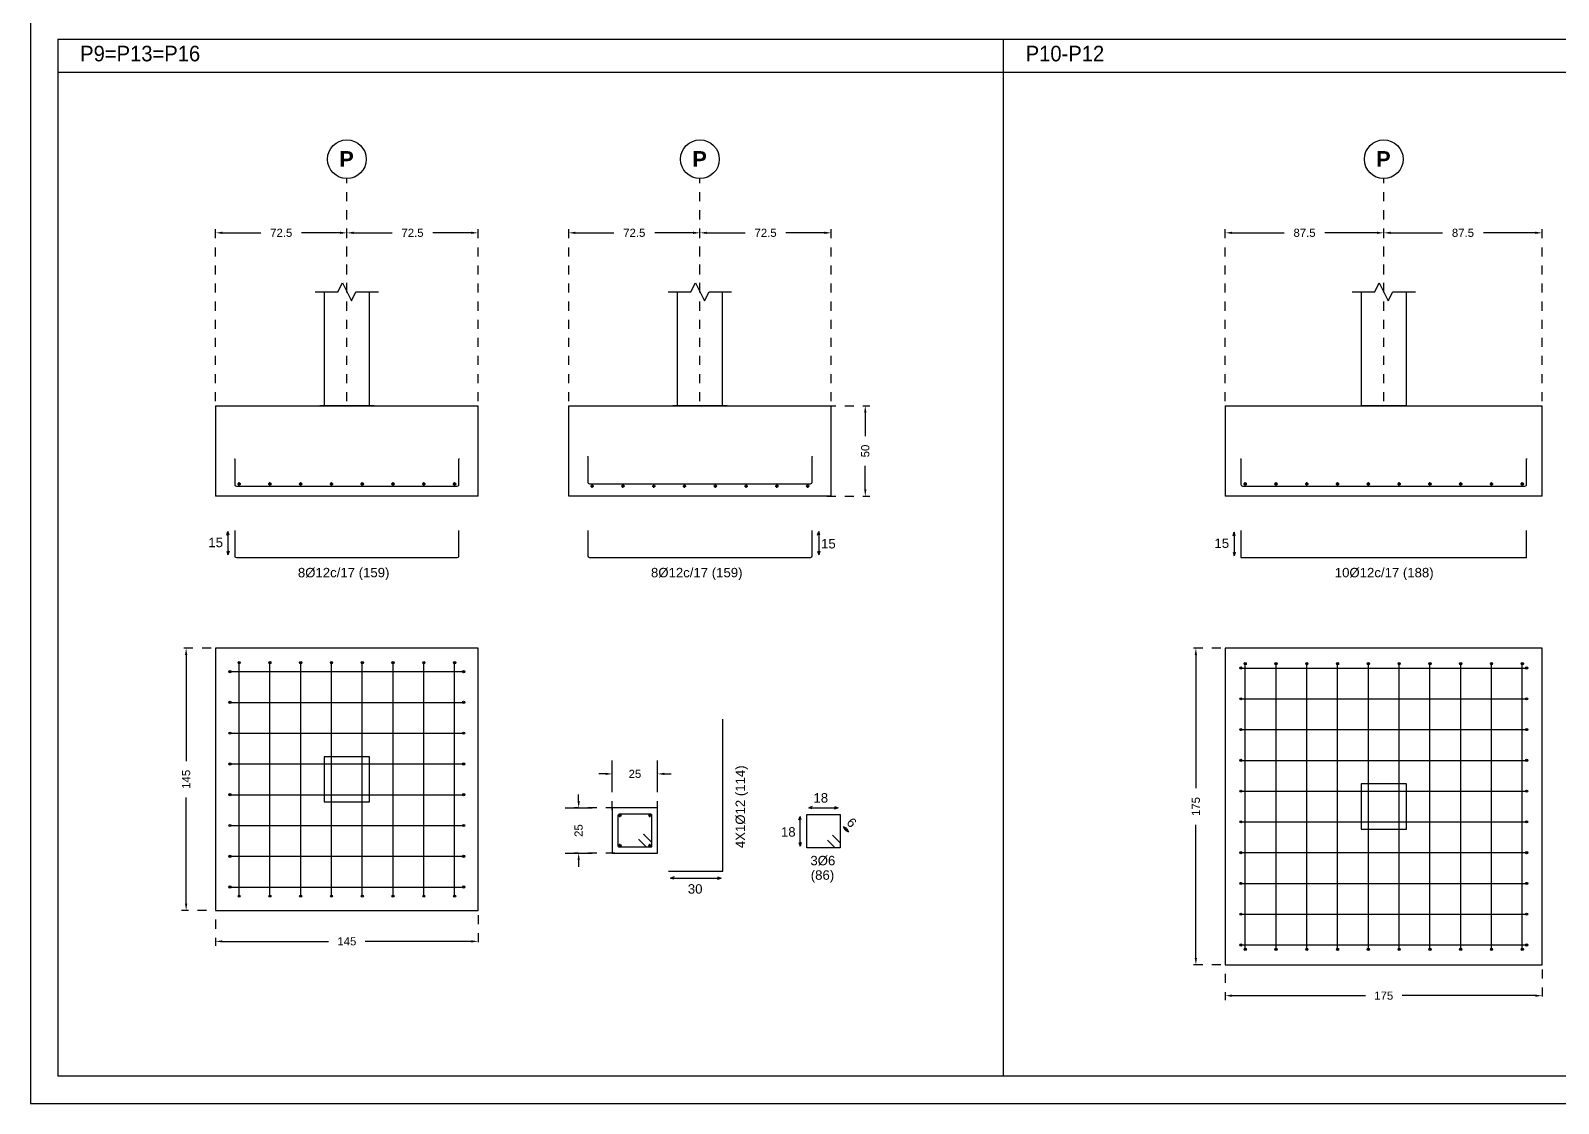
# Model space of a CAD drawing. Extents: x 2455 to 9764, y -806 to 181.
# Drawn here: x 4783.17 to 4800.04, y -409.26 to -397.41 of the extents above; entities that cross this region are included whole.
import ezdxf
from ezdxf.enums import TextEntityAlignment as Align

# ---------------------------------------------------------------- set-up
doc = ezdxf.new("R2010")
doc.units = 0
doc.header["$LTSCALE"] = 0.2
doc.header["$MEASUREMENT"] = 0
doc.linetypes.add('CYPE_PUNTO', pattern=[0.075, 0, -0.075])
doc.linetypes.add('PUNTOS2', pattern=[0.125, 0, -0.125])
for name, color, linetype in [('01_borde', 4, 'CONTINUOUS'), ('01_cajetín', 7, 'CONTINUOUS'), ('01_cotas', 4, 'CONTINUOUS'), ('01_MONO inst', 254, 'CONTINUOUS'), ('CIM_COTAS', 2, 'CONTINUOUS'), ('CIM_DIB_ARMADOS', 4, 'CONTINUOUS'), ('CIM_GEOMETRIA', 2, 'CONTINUOUS'), ('CYPECABECERA', 2, 'CONTINUOUS'), ('WL', 7, 'CONTINUOUS')]:
    doc.layers.add(name, color=color, linetype=linetype)
doc.layers.add('01_cartela', color=6, linetype='CONTINUOUS', plot=False)
doc.styles.add('Estilo1', font='swissel.ttf')
doc.styles.add('NIEVES2', font='sanss___.ttf')
doc.styles.add('NIEVES3', font='swisseb.ttf')
doc.styles.add('ROMANS', font='romans')
doc.dimstyles.new('DECIMAL-50', dxfattribs={"dimtxt": 0.08, "dimasz": 0.15, "dimexe": 0.05, "dimexo": 0.05, "dimgap": 0.09, "dimtad": 0, "dimzin": 0, "dimdsep": 46, "dimtxsty": 'ROMANS', "dimblk": 'DOTSMALL', "dimcen": 0.09, "dimclrt": 7, "dimadec": 0, "dimazin": 0, "dimtfac": 1.38, "dimtix": 1, "dimtofl": 0, "dimtmove": 2, "dimatfit": 3, "dimldrblk": 'OBLIQUE', "dimfxl": 1, "dimtolj": 1, "dimtzin": 0, "dimarcsym": 0})

# ---------------------------------------------------------------- blocks, each defined once
blk = doc.blocks.new('*D128')
at = {"layer": '01_cotas', "color": 0, "linetype": 'PUNTOS2', "lineweight": -2, "transparency": 16777216}
for p, q in [((4786.662, -401.505), (4786.662, -399.595)), ((4788.112, -401.505), (4788.112, -399.595))]:
    blk.add_line(p, q, dxfattribs=at)
at = {"layer": '01_cotas', "color": 0, "lineweight": -2, "transparency": 16777216}
for p, q in [((4786.737, -399.645), (4787.162, -399.645)), ((4788.037, -399.645), (4787.612, -399.645))]:
    blk.add_line(p, q, dxfattribs=at)
at = {"layer": '01_cotas', "color": 0, "transparency": 16777216}
for points in [[(4786.737, -399.632), (4786.737, -399.657), (4786.662, -399.645)], [(4788.037, -399.632), (4788.037, -399.657), (4788.112, -399.645)]]:
    blk.add_solid(points, dxfattribs=at)
at = {"layer": '01_cotas', "color": 5, "transparency": 16777216, "insert": (4787.387, -399.645), "char_height": 0.09, "attachment_point": 5, "style": 'Estilo1'}
blk.add_mtext('\\A1;72.5', dxfattribs=at)
blk = doc.blocks.new('*D129')
at = {"layer": '01_cotas', "color": 0, "linetype": 'PUNTOS2', "lineweight": -2, "transparency": 16777216}
for p, q in [((4785.212, -401.505), (4785.212, -399.595)), ((4786.662, -401.505), (4786.662, -399.595))]:
    blk.add_line(p, q, dxfattribs=at)
at = {"layer": '01_cotas', "color": 0, "lineweight": -2, "transparency": 16777216}
for p, q in [((4785.287, -399.645), (4785.712, -399.645)), ((4786.587, -399.645), (4786.162, -399.645))]:
    blk.add_line(p, q, dxfattribs=at)
at = {"layer": '01_cotas', "color": 0, "transparency": 16777216}
for points in [[(4785.287, -399.632), (4785.287, -399.657), (4785.212, -399.645)], [(4786.587, -399.632), (4786.587, -399.657), (4786.662, -399.645)]]:
    blk.add_solid(points, dxfattribs=at)
at = {"layer": '01_cotas', "color": 5, "transparency": 16777216, "insert": (4785.937, -399.645), "char_height": 0.09, "attachment_point": 5, "style": 'Estilo1'}
blk.add_mtext('\\A1;72.5', dxfattribs=at)
blk = doc.blocks.new('*D130')
at = {"layer": '01_cotas', "color": 0, "linetype": 'PUNTOS2', "lineweight": -2, "transparency": 16777216}
for p, q in [((4790.562, -401.505), (4790.562, -399.595)), ((4792.012, -401.505), (4792.012, -399.595))]:
    blk.add_line(p, q, dxfattribs=at)
at = {"layer": '01_cotas', "color": 0, "lineweight": -2, "transparency": 16777216}
for p, q in [((4790.637, -399.645), (4791.062, -399.645)), ((4791.937, -399.645), (4791.512, -399.645))]:
    blk.add_line(p, q, dxfattribs=at)
at = {"layer": '01_cotas', "color": 0, "transparency": 16777216}
for points in [[(4790.637, -399.632), (4790.637, -399.657), (4790.562, -399.645)], [(4791.937, -399.632), (4791.937, -399.657), (4792.012, -399.645)]]:
    blk.add_solid(points, dxfattribs=at)
at = {"layer": '01_cotas', "color": 5, "transparency": 16777216, "insert": (4791.287, -399.645), "char_height": 0.09, "attachment_point": 5, "style": 'Estilo1'}
blk.add_mtext('\\A1;72.5', dxfattribs=at)
blk = doc.blocks.new('*D131')
at = {"layer": '01_cotas', "color": 0, "linetype": 'PUNTOS2', "lineweight": -2, "transparency": 16777216}
for p, q in [((4789.112, -401.505), (4789.112, -399.595)), ((4790.562, -401.505), (4790.562, -399.595))]:
    blk.add_line(p, q, dxfattribs=at)
at = {"layer": '01_cotas', "color": 0, "lineweight": -2, "transparency": 16777216}
for p, q in [((4789.187, -399.645), (4789.612, -399.645)), ((4790.487, -399.645), (4790.062, -399.645))]:
    blk.add_line(p, q, dxfattribs=at)
at = {"layer": '01_cotas', "color": 0, "transparency": 16777216}
for points in [[(4789.187, -399.632), (4789.187, -399.657), (4789.112, -399.645)], [(4790.487, -399.632), (4790.487, -399.657), (4790.562, -399.645)]]:
    blk.add_solid(points, dxfattribs=at)
at = {"layer": '01_cotas', "color": 5, "transparency": 16777216, "insert": (4789.837, -399.645), "char_height": 0.09, "attachment_point": 5, "style": 'Estilo1'}
blk.add_mtext('\\A1;72.5', dxfattribs=at)
blk = doc.blocks.new('*D132')
at = {"layer": '01_cotas', "color": 0, "linetype": 'PUNTOS2', "lineweight": -2, "transparency": 16777216}
for p, q in [((4791.962, -401.555), (4792.438, -401.555)), ((4791.962, -402.555), (4792.438, -402.555))]:
    blk.add_line(p, q, dxfattribs=at)
at = {"layer": '01_cotas', "color": 0, "lineweight": -2, "transparency": 16777216}
for p, q in [((4792.388, -401.63), (4792.388, -401.89)), ((4792.388, -402.48), (4792.388, -402.219))]:
    blk.add_line(p, q, dxfattribs=at)
at = {"layer": '01_cotas', "color": 0, "transparency": 16777216}
for points in [[(4792.376, -401.63), (4792.401, -401.63), (4792.388, -401.555)], [(4792.376, -402.48), (4792.401, -402.48), (4792.388, -402.555)]]:
    blk.add_solid(points, dxfattribs=at)
at = {"layer": '01_cotas', "color": 5, "transparency": 16777216, "insert": (4792.388, -402.055), "char_height": 0.09, "attachment_point": 5, "rotation": 90, "style": 'Estilo1'}
blk.add_mtext('\\A1;50', dxfattribs=at)
blk = doc.blocks.new('*D133')
at = {"layer": '01_cotas', "color": 0, "linetype": 'PUNTOS2', "lineweight": -2, "transparency": 16777216}
for p, q in [((4785.162, -404.233), (4784.837, -404.233)), ((4785.112, -407.133), (4784.837, -407.133))]:
    blk.add_line(p, q, dxfattribs=at)
at = {"layer": '01_cotas', "color": 0, "lineweight": -2, "transparency": 16777216}
for p, q in [((4784.887, -404.308), (4784.887, -405.481)), ((4784.887, -407.058), (4784.887, -405.884))]:
    blk.add_line(p, q, dxfattribs=at)
at = {"layer": '01_cotas', "color": 0, "transparency": 16777216}
for points in [[(4784.874, -404.308), (4784.899, -404.308), (4784.887, -404.233)], [(4784.874, -407.058), (4784.899, -407.058), (4784.887, -407.133)]]:
    blk.add_solid(points, dxfattribs=at)
at = {"layer": '01_cotas', "color": 5, "transparency": 16777216, "insert": (4784.887, -405.683), "char_height": 0.09, "attachment_point": 5, "rotation": 90, "style": 'Estilo1'}
blk.add_mtext('\\A1;145', dxfattribs=at)
blk = doc.blocks.new('*D134')
at = {"layer": '01_cotas', "color": 0, "linetype": 'PUNTOS2', "lineweight": -2, "transparency": 16777216}
for p, q in [((4788.112, -407.183), (4788.112, -407.523)), ((4785.212, -407.233), (4785.212, -407.523))]:
    blk.add_line(p, q, dxfattribs=at)
at = {"layer": '01_cotas', "color": 0, "lineweight": -2, "transparency": 16777216}
for p, q in [((4785.287, -407.473), (4786.46, -407.473)), ((4788.037, -407.473), (4786.863, -407.473))]:
    blk.add_line(p, q, dxfattribs=at)
at = {"layer": '01_cotas', "color": 0, "transparency": 16777216}
for points in [[(4785.287, -407.461), (4785.287, -407.486), (4785.212, -407.473)], [(4788.037, -407.461), (4788.037, -407.486), (4788.112, -407.473)]]:
    blk.add_solid(points, dxfattribs=at)
at = {"layer": '01_cotas', "color": 5, "transparency": 16777216, "insert": (4786.662, -407.473), "char_height": 0.09, "width": 0.00915, "attachment_point": 5, "style": 'Estilo1'}
blk.add_mtext('\\A1;145', dxfattribs=at)
blk = doc.blocks.new('*D135')
at = {"layer": '01_cotas', "color": 0, "lineweight": -2, "transparency": 16777216}
for p, q in [((4789.519, -405.623), (4789.444, -405.623)), ((4790.169, -405.623), (4790.244, -405.623))]:
    blk.add_line(p, q, dxfattribs=at)
at = {"layer": '01_cotas', "color": 0, "linetype": 'PUNTOS2', "lineweight": -2, "transparency": 16777216}
for p, q in [((4789.594, -406.023), (4789.594, -405.573)), ((4790.094, -406.023), (4790.094, -405.573))]:
    blk.add_line(p, q, dxfattribs=at)
at = {"layer": '01_cotas', "color": 0, "transparency": 16777216}
for points in [[(4789.519, -405.61), (4789.519, -405.635), (4789.594, -405.623)], [(4790.169, -405.61), (4790.169, -405.635), (4790.094, -405.623)]]:
    blk.add_solid(points, dxfattribs=at)
at = {"layer": '01_cotas', "color": 5, "transparency": 16777216, "insert": (4789.844, -405.623), "char_height": 0.09, "attachment_point": 5, "style": 'Estilo1'}
blk.add_mtext('\\A1;25', dxfattribs=at)
blk = doc.blocks.new('*D136')
at = {"layer": '01_cotas', "color": 0, "lineweight": -2, "transparency": 16777216}
for p, q in [((4789.222, -405.924), (4789.222, -405.849)), ((4789.222, -406.574), (4789.222, -406.649))]:
    blk.add_line(p, q, dxfattribs=at)
at = {"layer": '01_cotas', "color": 0, "linetype": 'PUNTOS2', "lineweight": -2, "transparency": 16777216}
for p, q in [((4789.622, -405.999), (4789.172, -405.999)), ((4789.622, -406.499), (4789.172, -406.499))]:
    blk.add_line(p, q, dxfattribs=at)
at = {"layer": '01_cotas', "color": 0, "transparency": 16777216}
for points in [[(4789.21, -405.924), (4789.235, -405.924), (4789.222, -405.999)], [(4789.21, -406.574), (4789.235, -406.574), (4789.222, -406.499)]]:
    blk.add_solid(points, dxfattribs=at)
at = {"layer": '01_cotas', "color": 5, "transparency": 16777216, "insert": (4789.222, -406.249), "char_height": 0.09, "attachment_point": 5, "rotation": 90, "style": 'Estilo1'}
blk.add_mtext('\\A1;25', dxfattribs=at)
blk = doc.blocks.new('*D302')
at = {"layer": '01_cotas', "color": 0, "linetype": 'PUNTOS2', "lineweight": -2, "transparency": 16777216}
for p, q in [((4796.315, -404.233), (4795.99, -404.233)), ((4796.315, -407.733), (4795.99, -407.733))]:
    blk.add_line(p, q, dxfattribs=at)
at = {"layer": '01_cotas', "color": 0, "lineweight": -2, "transparency": 16777216}
for p, q in [((4796.04, -404.308), (4796.04, -405.781)), ((4796.04, -407.658), (4796.04, -406.184))]:
    blk.add_line(p, q, dxfattribs=at)
at = {"layer": '01_cotas', "color": 0, "transparency": 16777216}
for points in [[(4796.027, -404.308), (4796.052, -404.308), (4796.04, -404.233)], [(4796.027, -407.658), (4796.052, -407.658), (4796.04, -407.733)]]:
    blk.add_solid(points, dxfattribs=at)
at = {"layer": '01_cotas', "color": 5, "transparency": 16777216, "insert": (4796.04, -405.983), "char_height": 0.09, "attachment_point": 5, "rotation": 90, "style": 'Estilo1'}
blk.add_mtext('\\A1;175', dxfattribs=at)
blk = doc.blocks.new('*D303')
at = {"layer": '01_cotas', "color": 0, "linetype": 'PUNTOS2', "lineweight": -2, "transparency": 16777216}
for p, q in [((4796.365, -407.833), (4796.365, -408.123)), ((4799.865, -407.783), (4799.865, -408.123))]:
    blk.add_line(p, q, dxfattribs=at)
at = {"layer": '01_cotas', "color": 0, "lineweight": -2, "transparency": 16777216}
for p, q in [((4796.44, -408.073), (4797.913, -408.073)), ((4799.79, -408.073), (4798.317, -408.073))]:
    blk.add_line(p, q, dxfattribs=at)
at = {"layer": '01_cotas', "color": 0, "transparency": 16777216}
for points in [[(4796.44, -408.061), (4796.44, -408.086), (4796.365, -408.073)], [(4799.79, -408.061), (4799.79, -408.086), (4799.865, -408.073)]]:
    blk.add_solid(points, dxfattribs=at)
at = {"layer": '01_cotas', "color": 5, "transparency": 16777216, "insert": (4798.115, -408.073), "char_height": 0.09, "width": 0.00915, "attachment_point": 5, "style": 'Estilo1'}
blk.add_mtext('\\A1;175', dxfattribs=at)
blk = doc.blocks.new('*D306')
at = {"layer": '01_cotas', "color": 0, "linetype": 'PUNTOS2', "lineweight": -2, "transparency": 16777216}
for p, q in [((4796.365, -401.505), (4796.365, -399.595)), ((4798.115, -401.505), (4798.115, -399.595))]:
    blk.add_line(p, q, dxfattribs=at)
at = {"layer": '01_cotas', "color": 0, "lineweight": -2, "transparency": 16777216}
for p, q in [((4796.44, -399.645), (4797.015, -399.645)), ((4798.04, -399.645), (4797.465, -399.645))]:
    blk.add_line(p, q, dxfattribs=at)
at = {"layer": '01_cotas', "color": 0, "transparency": 16777216}
for points in [[(4796.44, -399.632), (4796.44, -399.657), (4796.365, -399.645)], [(4798.04, -399.632), (4798.04, -399.657), (4798.115, -399.645)]]:
    blk.add_solid(points, dxfattribs=at)
at = {"layer": '01_cotas', "color": 5, "transparency": 16777216, "insert": (4797.24, -399.645), "char_height": 0.09, "attachment_point": 5, "style": 'Estilo1'}
blk.add_mtext('\\A1;87.5', dxfattribs=at)
blk = doc.blocks.new('*D314')
at = {"layer": '01_cotas', "color": 0, "linetype": 'PUNTOS2', "lineweight": -2, "transparency": 16777216}
for p, q in [((4798.115, -401.505), (4798.115, -399.595)), ((4799.865, -401.505), (4799.865, -399.595))]:
    blk.add_line(p, q, dxfattribs=at)
at = {"layer": '01_cotas', "color": 0, "lineweight": -2, "transparency": 16777216}
for p, q in [((4798.19, -399.645), (4798.765, -399.645)), ((4799.79, -399.645), (4799.215, -399.645))]:
    blk.add_line(p, q, dxfattribs=at)
at = {"layer": '01_cotas', "color": 0, "transparency": 16777216}
for points in [[(4798.19, -399.632), (4798.19, -399.657), (4798.115, -399.645)], [(4799.79, -399.632), (4799.79, -399.657), (4799.865, -399.645)]]:
    blk.add_solid(points, dxfattribs=at)
at = {"layer": '01_cotas', "color": 5, "transparency": 16777216, "insert": (4798.99, -399.645), "char_height": 0.09, "attachment_point": 5, "style": 'Estilo1'}
blk.add_mtext('\\A1;87.5', dxfattribs=at)

msp = doc.modelspace()

# ---------------------------------------------------------------- hatches: boundary and pattern name
at = {"layer": 'CIM_DIB_ARMADOS'}
h = msp.add_hatch(color=256, dxfattribs=at)
edge = h.paths.add_edge_path()
edge.add_arc((4785.424, -402.143), 0.0016, 0, 360)
h = msp.add_hatch(color=256, dxfattribs=at)
edge = h.paths.add_edge_path()
edge.add_arc((4787.9, -402.143), 0.0016, 0, 360)
h = msp.add_hatch(color=256, dxfattribs=at)
edge = h.paths.add_edge_path()
edge.add_arc((4789.324, -402.119), 0.0016, 0, 360)
h = msp.add_hatch(color=256, dxfattribs=at)
edge = h.paths.add_edge_path()
edge.add_arc((4791.8, -402.119), 0.0016, 0, 360)
h = msp.add_hatch(color=256, dxfattribs=at)
edge = h.paths.add_edge_path()
edge.add_arc((4796.537, -402.143), 0.0016, 0, 360)
h = msp.add_hatch(color=256, dxfattribs=at)
edge = h.paths.add_edge_path()
edge.add_arc((4799.693, -402.143), 0.0016, 0, 360)
h = msp.add_hatch(color=256, dxfattribs=at)
edge = h.paths.add_edge_path()
edge.add_arc((4785.372, -404.493), 0.0016, 0, 360)
h = msp.add_hatch(color=256, dxfattribs=at)
edge = h.paths.add_edge_path()
edge.add_arc((4785.472, -404.393), 0.0016, 0, 360)
h = msp.add_hatch(color=256, dxfattribs=at)
edge = h.paths.add_edge_path()
edge.add_arc((4785.812, -404.393), 0.0016, 0, 360)
h = msp.add_hatch(color=256, dxfattribs=at)
edge = h.paths.add_edge_path()
edge.add_arc((4786.152, -404.393), 0.0016, 0, 360)
h = msp.add_hatch(color=256, dxfattribs=at)
edge = h.paths.add_edge_path()
edge.add_arc((4786.492, -404.393), 0.0016, 0, 360)
h = msp.add_hatch(color=256, dxfattribs=at)
edge = h.paths.add_edge_path()
edge.add_arc((4786.832, -404.393), 0.0016, 0, 360)
h = msp.add_hatch(color=256, dxfattribs=at)
edge = h.paths.add_edge_path()
edge.add_arc((4787.172, -404.393), 0.0016, 0, 360)
h = msp.add_hatch(color=256, dxfattribs=at)
edge = h.paths.add_edge_path()
edge.add_arc((4787.512, -404.393), 0.0016, 0, 360)
h = msp.add_hatch(color=256, dxfattribs=at)
edge = h.paths.add_edge_path()
edge.add_arc((4787.852, -404.393), 0.0016, 0, 360)
h = msp.add_hatch(color=256, dxfattribs=at)
edge = h.paths.add_edge_path()
edge.add_arc((4787.952, -404.493), 0.0016, 0, 360)
h = msp.add_hatch(color=256, dxfattribs=at)
edge = h.paths.add_edge_path()
edge.add_arc((4796.537, -404.453), 0.0016, 0, 360)
h = msp.add_hatch(color=256, dxfattribs=at)
edge = h.paths.add_edge_path()
edge.add_arc((4796.585, -404.405), 0.0016, 0, 360)
h = msp.add_hatch(color=256, dxfattribs=at)
edge = h.paths.add_edge_path()
edge.add_arc((4796.925, -404.405), 0.0016, 0, 360)
h = msp.add_hatch(color=256, dxfattribs=at)
edge = h.paths.add_edge_path()
edge.add_arc((4797.265, -404.405), 0.0016, 0, 360)
h = msp.add_hatch(color=256, dxfattribs=at)
edge = h.paths.add_edge_path()
edge.add_arc((4797.605, -404.405), 0.0016, 0, 360)
h = msp.add_hatch(color=256, dxfattribs=at)
edge = h.paths.add_edge_path()
edge.add_arc((4797.945, -404.405), 0.0016, 0, 360)
h = msp.add_hatch(color=256, dxfattribs=at)
edge = h.paths.add_edge_path()
edge.add_arc((4798.285, -404.405), 0.0016, 0, 360)
h = msp.add_hatch(color=256, dxfattribs=at)
edge = h.paths.add_edge_path()
edge.add_arc((4798.625, -404.405), 0.0016, 0, 360)
h = msp.add_hatch(color=256, dxfattribs=at)
edge = h.paths.add_edge_path()
edge.add_arc((4798.965, -404.405), 0.0016, 0, 360)
h = msp.add_hatch(color=256, dxfattribs=at)
edge = h.paths.add_edge_path()
edge.add_arc((4799.305, -404.405), 0.0016, 0, 360)
h = msp.add_hatch(color=256, dxfattribs=at)
edge = h.paths.add_edge_path()
edge.add_arc((4799.645, -404.405), 0.0016, 0, 360)
h = msp.add_hatch(color=256, dxfattribs=at)
edge = h.paths.add_edge_path()
edge.add_arc((4799.693, -404.453), 0.0016, 0, 360)
h = msp.add_hatch(color=256, dxfattribs=at)
edge = h.paths.add_edge_path()
edge.add_arc((4785.372, -404.833), 0.0016, 0, 360)
h = msp.add_hatch(color=256, dxfattribs=at)
edge = h.paths.add_edge_path()
edge.add_arc((4787.952, -404.833), 0.0016, 0, 360)
h = msp.add_hatch(color=256, dxfattribs=at)
edge = h.paths.add_edge_path()
edge.add_arc((4796.537, -404.793), 0.0016, 0, 360)
h = msp.add_hatch(color=256, dxfattribs=at)
edge = h.paths.add_edge_path()
edge.add_arc((4799.693, -404.793), 0.0016, 0, 360)
h = msp.add_hatch(color=256, dxfattribs=at)
edge = h.paths.add_edge_path()
edge.add_arc((4785.372, -405.173), 0.0016, 0, 360)
h = msp.add_hatch(color=256, dxfattribs=at)
edge = h.paths.add_edge_path()
edge.add_arc((4787.952, -405.173), 0.0016, 0, 360)
h = msp.add_hatch(color=256, dxfattribs=at)
edge = h.paths.add_edge_path()
edge.add_arc((4796.537, -405.133), 0.0016, 0, 360)
h = msp.add_hatch(color=256, dxfattribs=at)
edge = h.paths.add_edge_path()
edge.add_arc((4799.693, -405.133), 0.0016, 0, 360)
h = msp.add_hatch(color=256, dxfattribs=at)
edge = h.paths.add_edge_path()
edge.add_arc((4785.372, -405.513), 0.0016, 0, 360)
h = msp.add_hatch(color=256, dxfattribs=at)
edge = h.paths.add_edge_path()
edge.add_arc((4787.952, -405.513), 0.0016, 0, 360)
h = msp.add_hatch(color=256, dxfattribs=at)
edge = h.paths.add_edge_path()
edge.add_arc((4796.537, -405.473), 0.0016, 0, 360)
h = msp.add_hatch(color=256, dxfattribs=at)
edge = h.paths.add_edge_path()
edge.add_arc((4799.693, -405.473), 0.0016, 0, 360)
h = msp.add_hatch(color=256, dxfattribs=at)
edge = h.paths.add_edge_path()
edge.add_arc((4785.372, -405.853), 0.0016, 0, 360)
h = msp.add_hatch(color=256, dxfattribs=at)
edge = h.paths.add_edge_path()
edge.add_arc((4787.952, -405.853), 0.0016, 0, 360)
h = msp.add_hatch(color=256, dxfattribs=at)
edge = h.paths.add_edge_path()
edge.add_arc((4796.537, -405.813), 0.0016, 0, 360)
h = msp.add_hatch(color=256, dxfattribs=at)
edge = h.paths.add_edge_path()
edge.add_arc((4799.693, -405.813), 0.0016, 0, 360)
h = msp.add_hatch(color=256, dxfattribs=at)
edge = h.paths.add_edge_path()
edge.add_arc((4785.372, -406.193), 0.0016, 0, 360)
h = msp.add_hatch(color=256, dxfattribs=at)
edge = h.paths.add_edge_path()
edge.add_arc((4787.952, -406.193), 0.0016, 0, 360)
h = msp.add_hatch(color=256, dxfattribs=at)
edge = h.paths.add_edge_path()
edge.add_arc((4796.537, -406.153), 0.0016, 0, 360)
h = msp.add_hatch(color=256, dxfattribs=at)
edge = h.paths.add_edge_path()
edge.add_arc((4799.693, -406.153), 0.0016, 0, 360)
h = msp.add_hatch(color=256, dxfattribs=at)
edge = h.paths.add_edge_path()
edge.add_arc((4789.887, -406.348), 0.0016, 0, 360)
h = msp.add_hatch(color=256, dxfattribs=at)
edge = h.paths.add_edge_path()
edge.add_arc((4789.943, -406.292), 0.0016, 0, 360)
h = msp.add_hatch(color=256, dxfattribs=at)
edge = h.paths.add_edge_path()
edge.add_arc((4785.372, -406.533), 0.0016, 0, 360)
h = msp.add_hatch(color=256, dxfattribs=at)
edge = h.paths.add_edge_path()
edge.add_arc((4787.952, -406.533), 0.0016, 0, 360)
h = msp.add_hatch(color=256, dxfattribs=at)
edge = h.paths.add_edge_path()
edge.add_arc((4796.537, -406.493), 0.0016, 0, 360)
h = msp.add_hatch(color=256, dxfattribs=at)
edge = h.paths.add_edge_path()
edge.add_arc((4799.693, -406.493), 0.0016, 0, 360)
h = msp.add_hatch(color=256, dxfattribs=at)
edge = h.paths.add_edge_path()
edge.add_arc((4785.372, -406.873), 0.0016, 0, 360)
h = msp.add_hatch(color=256, dxfattribs=at)
edge = h.paths.add_edge_path()
edge.add_arc((4787.952, -406.873), 0.0016, 0, 360)
h = msp.add_hatch(color=256, dxfattribs=at)
edge = h.paths.add_edge_path()
edge.add_arc((4796.537, -406.833), 0.0016, 0, 360)
h = msp.add_hatch(color=256, dxfattribs=at)
edge = h.paths.add_edge_path()
edge.add_arc((4799.693, -406.833), 0.0016, 0, 360)
h = msp.add_hatch(color=256, dxfattribs=at)
edge = h.paths.add_edge_path()
edge.add_arc((4785.472, -406.973), 0.0016, 0, 360)
h = msp.add_hatch(color=256, dxfattribs=at)
edge = h.paths.add_edge_path()
edge.add_arc((4785.812, -406.973), 0.0016, 0, 360)
h = msp.add_hatch(color=256, dxfattribs=at)
edge = h.paths.add_edge_path()
edge.add_arc((4786.152, -406.973), 0.0016, 0, 360)
h = msp.add_hatch(color=256, dxfattribs=at)
edge = h.paths.add_edge_path()
edge.add_arc((4786.492, -406.973), 0.0016, 0, 360)
h = msp.add_hatch(color=256, dxfattribs=at)
edge = h.paths.add_edge_path()
edge.add_arc((4786.832, -406.973), 0.0016, 0, 360)
h = msp.add_hatch(color=256, dxfattribs=at)
edge = h.paths.add_edge_path()
edge.add_arc((4787.172, -406.973), 0.0016, 0, 360)
h = msp.add_hatch(color=256, dxfattribs=at)
edge = h.paths.add_edge_path()
edge.add_arc((4787.512, -406.973), 0.0016, 0, 360)
h = msp.add_hatch(color=256, dxfattribs=at)
edge = h.paths.add_edge_path()
edge.add_arc((4787.852, -406.973), 0.0016, 0, 360)
h = msp.add_hatch(color=256, dxfattribs=at)
edge = h.paths.add_edge_path()
edge.add_arc((4796.537, -407.173), 0.0016, 0, 360)
h = msp.add_hatch(color=256, dxfattribs=at)
edge = h.paths.add_edge_path()
edge.add_arc((4799.693, -407.173), 0.0016, 0, 360)
h = msp.add_hatch(color=256, dxfattribs=at)
edge = h.paths.add_edge_path()
edge.add_arc((4796.537, -407.513), 0.0016, 0, 360)
h = msp.add_hatch(color=256, dxfattribs=at)
edge = h.paths.add_edge_path()
edge.add_arc((4796.585, -407.561), 0.0016, 0, 360)
h = msp.add_hatch(color=256, dxfattribs=at)
edge = h.paths.add_edge_path()
edge.add_arc((4796.925, -407.561), 0.0016, 0, 360)
h = msp.add_hatch(color=256, dxfattribs=at)
edge = h.paths.add_edge_path()
edge.add_arc((4797.265, -407.561), 0.0016, 0, 360)
h = msp.add_hatch(color=256, dxfattribs=at)
edge = h.paths.add_edge_path()
edge.add_arc((4797.605, -407.561), 0.0016, 0, 360)
h = msp.add_hatch(color=256, dxfattribs=at)
edge = h.paths.add_edge_path()
edge.add_arc((4797.945, -407.561), 0.0016, 0, 360)
h = msp.add_hatch(color=256, dxfattribs=at)
edge = h.paths.add_edge_path()
edge.add_arc((4798.285, -407.561), 0.0016, 0, 360)
h = msp.add_hatch(color=256, dxfattribs=at)
edge = h.paths.add_edge_path()
edge.add_arc((4798.625, -407.561), 0.0016, 0, 360)
h = msp.add_hatch(color=256, dxfattribs=at)
edge = h.paths.add_edge_path()
edge.add_arc((4798.965, -407.561), 0.0016, 0, 360)
h = msp.add_hatch(color=256, dxfattribs=at)
edge = h.paths.add_edge_path()
edge.add_arc((4799.305, -407.561), 0.0016, 0, 360)
h = msp.add_hatch(color=256, dxfattribs=at)
edge = h.paths.add_edge_path()
edge.add_arc((4799.645, -407.561), 0.0016, 0, 360)
h = msp.add_hatch(color=256, dxfattribs=at)
edge = h.paths.add_edge_path()
edge.add_arc((4799.693, -407.513), 0.0016, 0, 360)

# ---------------------------------------------------------------- linework, layer by layer
at = {"layer": '01_cartela', "color": 3}
msp.add_lwpolyline([(4783.168, -387.729), (4783.168, -409.264), (4813.806, -409.264), (4813.806, -387.729)], close=True, dxfattribs=at)
at = {"layer": '01_cotas', "color": 4}
for p, q in [((4789.594, -405.773), (4789.594, -405.473)), ((4789.072, -406.499), (4789.372, -406.499))]:
    msp.add_line(p, q, dxfattribs=at)
at = {"layer": '01_cotas'}
for p, q in [((4790.094, -405.773), (4790.094, -405.473)), ((4789.072, -405.999), (4789.372, -405.999))]:
    msp.add_line(p, q, dxfattribs=at)
at = {"layer": '01_MONO inst', "color": 5}
for p, q in [((4793.912, -397.505), (4793.912, -408.964)), ((4783.468, -397.869), (4806.511, -397.869))]:
    msp.add_line(p, q, dxfattribs=at)
at = {"layer": 'CIM_COTAS', "linetype": 'CYPE_PUNTO'}
for p, q in [((4786.662, -400.296), (4786.662, -399.045)), ((4790.562, -400.296), (4790.562, -399.045)), ((4798.115, -400.296), (4798.115, -399.045))]:
    msp.add_line(p, q, dxfattribs=at)
at = {"layer": 'CIM_COTAS'}
for p, q in [((4785.336, -402.984), (4785.349, -402.944)), ((4785.361, -402.984), (4785.349, -402.944)), ((4785.349, -402.944), (4785.349, -403.203)), ((4791.862, -402.984), (4791.875, -402.944)), ((4791.887, -402.984), (4791.875, -402.944)), ((4791.875, -402.944), (4791.875, -403.203)), ((4796.45, -402.993), (4796.462, -402.953)), ((4796.475, -402.993), (4796.462, -402.953)), ((4796.462, -402.953), (4796.462, -403.212)), ((4785.336, -403.163), (4785.349, -403.203)), ((4785.361, -403.163), (4785.349, -403.203)), ((4791.862, -403.163), (4791.875, -403.203)), ((4791.887, -403.163), (4791.875, -403.203)), ((4796.45, -403.172), (4796.462, -403.212)), ((4796.475, -403.172), (4796.462, -403.212)), ((4791.803, -405.984), (4791.763, -405.997)), ((4791.803, -406.009), (4791.763, -405.997)), ((4791.763, -405.997), (4792.09, -405.997)), ((4792.05, -405.984), (4792.09, -405.997)), ((4792.05, -406.009), (4792.09, -405.997)), ((4791.655, -406.132), (4791.668, -406.092)), ((4791.68, -406.132), (4791.668, -406.092)), ((4791.668, -406.42), (4791.668, -406.092)), ((4792.165, -406.244), (4792.146, -406.207)), ((4792.183, -406.227), (4792.146, -406.207)), ((4792.146, -406.207), (4792.202, -406.264)), ((4791.655, -406.38), (4791.668, -406.42)), ((4791.68, -406.38), (4791.668, -406.42)), ((4792.165, -406.244), (4792.202, -406.264)), ((4792.183, -406.226), (4792.202, -406.264)), ((4790.276, -406.761), (4790.236, -406.774)), ((4790.276, -406.786), (4790.236, -406.774)), ((4790.236, -406.774), (4790.795, -406.774)), ((4790.755, -406.761), (4790.795, -406.774)), ((4790.755, -406.786), (4790.795, -406.774))]:
    msp.add_line(p, q, dxfattribs=at)
at = {"layer": 'CIM_DIB_ARMADOS'}
for p, q in [((4785.454, -402.419), (4785.49, -402.419)), ((4785.472, -402.437), (4785.472, -402.401)), ((4785.794, -402.419), (4785.83, -402.419)), ((4785.812, -402.437), (4785.812, -402.401)), ((4786.134, -402.419), (4786.17, -402.419)), ((4786.152, -402.437), (4786.152, -402.401)), ((4786.474, -402.419), (4786.51, -402.419)), ((4786.492, -402.437), (4786.492, -402.401)), ((4786.814, -402.419), (4786.85, -402.419)), ((4786.832, -402.437), (4786.832, -402.401)), ((4787.154, -402.419), (4787.19, -402.419)), ((4787.172, -402.437), (4787.172, -402.401)), ((4787.494, -402.419), (4787.53, -402.419)), ((4787.512, -402.437), (4787.512, -402.401)), ((4787.834, -402.419), (4787.87, -402.419)), ((4787.852, -402.437), (4787.852, -402.401)), ((4789.354, -402.443), (4789.39, -402.443)), ((4789.372, -402.461), (4789.372, -402.425)), ((4789.694, -402.443), (4789.73, -402.443)), ((4789.712, -402.461), (4789.712, -402.425)), ((4790.034, -402.443), (4790.07, -402.443)), ((4790.052, -402.461), (4790.052, -402.425)), ((4790.374, -402.443), (4790.41, -402.443)), ((4790.392, -402.461), (4790.392, -402.425)), ((4790.714, -402.443), (4790.75, -402.443)), ((4790.732, -402.461), (4790.732, -402.425)), ((4791.054, -402.443), (4791.09, -402.443)), ((4791.072, -402.461), (4791.072, -402.425)), ((4791.394, -402.443), (4791.43, -402.443)), ((4791.412, -402.461), (4791.412, -402.425)), ((4791.734, -402.443), (4791.77, -402.443)), ((4791.752, -402.461), (4791.752, -402.425)), ((4796.567, -402.419), (4796.603, -402.419)), ((4796.585, -402.437), (4796.585, -402.401)), ((4796.907, -402.419), (4796.943, -402.419)), ((4796.925, -402.437), (4796.925, -402.401)), ((4797.247, -402.419), (4797.283, -402.419)), ((4797.265, -402.437), (4797.265, -402.401)), ((4797.587, -402.419), (4797.623, -402.419)), ((4797.605, -402.437), (4797.605, -402.401)), ((4797.927, -402.419), (4797.963, -402.419)), ((4797.945, -402.437), (4797.945, -402.401)), ((4798.267, -402.419), (4798.303, -402.419)), ((4798.285, -402.437), (4798.285, -402.401)), ((4798.607, -402.419), (4798.643, -402.419)), ((4798.625, -402.437), (4798.625, -402.401)), ((4798.947, -402.419), (4798.983, -402.419)), ((4798.965, -402.437), (4798.965, -402.401)), ((4799.287, -402.419), (4799.323, -402.419)), ((4799.305, -402.437), (4799.305, -402.401)), ((4799.627, -402.419), (4799.663, -402.419)), ((4799.645, -402.437), (4799.645, -402.401)), ((4785.372, -404.493), (4787.952, -404.493)), ((4785.472, -406.973), (4785.472, -404.393)), ((4785.812, -406.973), (4785.812, -404.393)), ((4786.152, -406.973), (4786.152, -404.393)), ((4786.492, -406.973), (4786.492, -404.393)), ((4786.832, -406.973), (4786.832, -404.393)), ((4787.172, -406.973), (4787.172, -404.393)), ((4787.512, -406.973), (4787.512, -404.393)), ((4787.852, -406.973), (4787.852, -404.393)), ((4785.372, -404.833), (4787.952, -404.833)), ((4785.372, -405.173), (4787.952, -405.173)), ((4785.372, -405.513), (4787.952, -405.513)), ((4785.372, -405.853), (4787.952, -405.853)), ((4785.372, -406.193), (4787.952, -406.193)), ((4789.66, -406.083), (4789.696, -406.083)), ((4789.66, -406.083), (4789.696, -406.083)), ((4789.678, -406.101), (4789.678, -406.065)), ((4789.678, -406.101), (4789.678, -406.065)), ((4789.992, -406.083), (4790.028, -406.083)), ((4789.992, -406.083), (4790.028, -406.083)), ((4790.01, -406.101), (4790.01, -406.065)), ((4790.01, -406.101), (4790.01, -406.065)), ((4785.372, -406.533), (4787.952, -406.533)), ((4789.66, -406.415), (4789.696, -406.415)), ((4789.66, -406.415), (4789.696, -406.415)), ((4789.678, -406.433), (4789.678, -406.397)), ((4789.678, -406.433), (4789.678, -406.397)), ((4789.992, -406.415), (4790.028, -406.415)), ((4789.992, -406.415), (4790.028, -406.415)), ((4790.01, -406.433), (4790.01, -406.397)), ((4790.01, -406.433), (4790.01, -406.397)), ((4785.372, -406.873), (4787.952, -406.873))]:
    msp.add_line(p, q, dxfattribs=at)
for points in [[(4785.424, -402.143), (4785.424, -402.425), (4785.426, -402.434), (4785.433, -402.44), (4785.442, -402.443), (4787.882, -402.443), (4787.891, -402.44), (4787.898, -402.434), (4787.9, -402.425), (4787.9, -402.143)], [(4789.324, -402.119), (4789.324, -402.401), (4789.326, -402.41), (4789.333, -402.416), (4789.342, -402.419), (4791.782, -402.419), (4791.791, -402.416), (4791.798, -402.41), (4791.8, -402.401), (4791.8, -402.119)], [(4796.537, -402.143), (4796.537, -402.425), (4796.539, -402.434), (4796.546, -402.44), (4796.555, -402.443), (4799.675, -402.443), (4799.684, -402.44), (4799.691, -402.434), (4799.693, -402.425), (4799.693, -402.143)], [(4785.424, -402.933), (4785.424, -403.215), (4785.426, -403.224), (4785.433, -403.23), (4785.442, -403.233), (4787.882, -403.233), (4787.891, -403.23), (4787.898, -403.224), (4787.9, -403.215), (4787.9, -402.933)], [(4789.324, -402.933), (4789.324, -403.215), (4789.326, -403.224), (4789.333, -403.23), (4789.342, -403.233), (4791.782, -403.233), (4791.791, -403.23), (4791.798, -403.224), (4791.8, -403.215), (4791.8, -402.933)], [(4796.537, -402.933), (4796.537, -403.233), (4799.693, -403.233), (4799.693, -402.933)], [(4796.537, -404.453), (4796.539, -404.453), (4796.546, -404.453), (4796.555, -404.453), (4799.675, -404.453), (4799.684, -404.453), (4799.691, -404.453), (4799.693, -404.453)], [(4796.585, -407.561), (4796.585, -407.558), (4796.585, -407.552), (4796.585, -407.543), (4796.585, -404.423), (4796.585, -404.414), (4796.585, -404.407), (4796.585, -404.405)], [(4796.925, -407.561), (4796.925, -407.558), (4796.925, -407.552), (4796.925, -407.543), (4796.925, -404.423), (4796.925, -404.414), (4796.925, -404.407), (4796.925, -404.405)], [(4797.265, -407.561), (4797.265, -407.558), (4797.265, -407.552), (4797.265, -407.543), (4797.265, -404.423), (4797.265, -404.414), (4797.265, -404.407), (4797.265, -404.405)], [(4797.605, -407.561), (4797.605, -407.558), (4797.605, -407.552), (4797.605, -407.543), (4797.605, -404.423), (4797.605, -404.414), (4797.605, -404.407), (4797.605, -404.405)], [(4797.945, -407.561), (4797.945, -407.558), (4797.945, -407.552), (4797.945, -407.543), (4797.945, -404.423), (4797.945, -404.414), (4797.945, -404.407), (4797.945, -404.405)], [(4798.285, -407.561), (4798.285, -407.558), (4798.285, -407.552), (4798.285, -407.543), (4798.285, -404.423), (4798.285, -404.414), (4798.285, -404.407), (4798.285, -404.405)], [(4798.625, -407.561), (4798.625, -407.558), (4798.625, -407.552), (4798.625, -407.543), (4798.625, -404.423), (4798.625, -404.414), (4798.625, -404.407), (4798.625, -404.405)], [(4798.965, -407.561), (4798.965, -407.558), (4798.965, -407.552), (4798.965, -407.543), (4798.965, -404.423), (4798.965, -404.414), (4798.965, -404.407), (4798.965, -404.405)], [(4799.305, -407.561), (4799.305, -407.558), (4799.305, -407.552), (4799.305, -407.543), (4799.305, -404.423), (4799.305, -404.414), (4799.305, -404.407), (4799.305, -404.405)], [(4799.645, -407.561), (4799.645, -407.558), (4799.645, -407.552), (4799.645, -407.543), (4799.645, -404.423), (4799.645, -404.414), (4799.645, -404.407), (4799.645, -404.405)], [(4796.537, -404.793), (4796.539, -404.793), (4796.546, -404.793), (4796.555, -404.793), (4799.675, -404.793), (4799.684, -404.793), (4799.691, -404.793), (4799.693, -404.793)], [(4790.216, -406.699), (4790.816, -406.699), (4790.816, -405.019)], [(4796.537, -405.133), (4796.539, -405.133), (4796.546, -405.133), (4796.555, -405.133), (4799.675, -405.133), (4799.684, -405.133), (4799.691, -405.133), (4799.693, -405.133)], [(4796.537, -405.473), (4796.539, -405.473), (4796.546, -405.473), (4796.555, -405.473), (4799.675, -405.473), (4799.684, -405.473), (4799.691, -405.473), (4799.693, -405.473)], [(4796.537, -405.813), (4796.539, -405.813), (4796.546, -405.813), (4796.555, -405.813), (4799.675, -405.813), (4799.684, -405.813), (4799.691, -405.813), (4799.693, -405.813)], [(4789.943, -406.292), (4790.024, -406.373), (4790.027, -406.377), (4790.028, -406.382), (4790.028, -406.421), (4790.026, -406.427), (4790.022, -406.431), (4790.016, -406.433), (4789.672, -406.433), (4789.666, -406.431), (4789.661, -406.427), (4789.66, -406.421), (4789.66, -406.077), (4789.661, -406.071), (4789.666, -406.067), (4789.672, -406.065), (4790.016, -406.065), (4790.022, -406.067), (4790.026, -406.071), (4790.028, -406.077), (4790.028, -406.421), (4790.026, -406.427), (4790.022, -406.431), (4790.016, -406.433), (4789.977, -406.433), (4789.972, -406.432), (4789.968, -406.429), (4789.887, -406.348)], [(4792.026, -406.299), (4792.111, -406.384), (4792.111, -406.44), (4791.743, -406.44), (4791.743, -406.072), (4792.111, -406.072), (4792.111, -406.44), (4792.055, -406.44), (4791.97, -406.355)], [(4796.537, -406.153), (4796.539, -406.153), (4796.546, -406.153), (4796.555, -406.153), (4799.675, -406.153), (4799.684, -406.153), (4799.691, -406.153), (4799.693, -406.153)], [(4796.537, -406.493), (4796.539, -406.493), (4796.546, -406.493), (4796.555, -406.493), (4799.675, -406.493), (4799.684, -406.493), (4799.691, -406.493), (4799.693, -406.493)], [(4796.537, -406.833), (4796.539, -406.833), (4796.546, -406.833), (4796.555, -406.833), (4799.675, -406.833), (4799.684, -406.833), (4799.691, -406.833), (4799.693, -406.833)], [(4796.537, -407.173), (4796.539, -407.173), (4796.546, -407.173), (4796.555, -407.173), (4799.675, -407.173), (4799.684, -407.173), (4799.691, -407.173), (4799.693, -407.173)], [(4796.537, -407.513), (4796.539, -407.513), (4796.546, -407.513), (4796.555, -407.513), (4799.675, -407.513), (4799.684, -407.513), (4799.691, -407.513), (4799.693, -407.513)]]:
    msp.add_lwpolyline(points, dxfattribs=at)
for centre, radius in [((4785.424, -402.143), 0.0016), ((4787.9, -402.143), 0.0016), ((4789.324, -402.119), 0.0016), ((4791.8, -402.119), 0.0016), ((4796.537, -402.143), 0.0016), ((4799.693, -402.143), 0.0016), ((4785.472, -402.419), 0.012), ((4785.812, -402.419), 0.012), ((4786.152, -402.419), 0.012), ((4786.492, -402.419), 0.012), ((4786.832, -402.419), 0.012), ((4787.172, -402.419), 0.012), ((4787.512, -402.419), 0.012), ((4787.852, -402.419), 0.012), ((4789.372, -402.443), 0.012), ((4789.712, -402.443), 0.012), ((4790.052, -402.443), 0.012), ((4790.392, -402.443), 0.012), ((4790.732, -402.443), 0.012), ((4791.072, -402.443), 0.012), ((4791.412, -402.443), 0.012), ((4791.752, -402.443), 0.012), ((4796.585, -402.419), 0.012), ((4796.925, -402.419), 0.012), ((4797.265, -402.419), 0.012), ((4797.605, -402.419), 0.012), ((4797.945, -402.419), 0.012), ((4798.285, -402.419), 0.012), ((4798.625, -402.419), 0.012), ((4798.965, -402.419), 0.012), ((4799.305, -402.419), 0.012), ((4799.645, -402.419), 0.012), ((4785.372, -404.493), 0.012), ((4785.372, -404.493), 0.0016), ((4785.472, -404.393), 0.012), ((4785.472, -404.393), 0.0016), ((4785.812, -404.393), 0.012), ((4785.812, -404.393), 0.0016), ((4786.152, -404.393), 0.012), ((4786.152, -404.393), 0.0016), ((4786.492, -404.393), 0.012), ((4786.492, -404.393), 0.0016), ((4786.832, -404.393), 0.012), ((4786.832, -404.393), 0.0016), ((4787.172, -404.393), 0.012), ((4787.172, -404.393), 0.0016), ((4787.512, -404.393), 0.012), ((4787.512, -404.393), 0.0016), ((4787.852, -404.393), 0.012), ((4787.852, -404.393), 0.0016), ((4787.952, -404.493), 0.012), ((4787.952, -404.493), 0.0016), ((4796.537, -404.453), 0.012), ((4796.537, -404.453), 0.0016), ((4796.585, -404.405), 0.012), ((4796.585, -404.405), 0.0016), ((4796.925, -404.405), 0.012), ((4796.925, -404.405), 0.0016), ((4797.265, -404.405), 0.012), ((4797.265, -404.405), 0.0016), ((4797.605, -404.405), 0.012), ((4797.605, -404.405), 0.0016), ((4797.945, -404.405), 0.012), ((4797.945, -404.405), 0.0016), ((4798.285, -404.405), 0.012), ((4798.285, -404.405), 0.0016), ((4798.625, -404.405), 0.012), ((4798.625, -404.405), 0.0016), ((4798.965, -404.405), 0.012), ((4798.965, -404.405), 0.0016), ((4799.305, -404.405), 0.012), ((4799.305, -404.405), 0.0016), ((4799.645, -404.405), 0.012), ((4799.645, -404.405), 0.0016), ((4799.693, -404.453), 0.012), ((4799.693, -404.453), 0.0016), ((4785.372, -404.833), 0.012), ((4785.372, -404.833), 0.0016), ((4787.952, -404.833), 0.012), ((4787.952, -404.833), 0.0016), ((4796.537, -404.793), 0.012), ((4796.537, -404.793), 0.0016), ((4799.693, -404.793), 0.012), ((4799.693, -404.793), 0.0016), ((4785.372, -405.173), 0.012), ((4785.372, -405.173), 0.0016), ((4787.952, -405.173), 0.012), ((4787.952, -405.173), 0.0016), ((4796.537, -405.133), 0.012), ((4796.537, -405.133), 0.0016), ((4799.693, -405.133), 0.012), ((4799.693, -405.133), 0.0016), ((4785.372, -405.513), 0.012), ((4785.372, -405.513), 0.0016), ((4787.952, -405.513), 0.012), ((4787.952, -405.513), 0.0016), ((4796.537, -405.473), 0.012), ((4796.537, -405.473), 0.0016), ((4799.693, -405.473), 0.012), ((4799.693, -405.473), 0.0016), ((4785.372, -405.853), 0.012), ((4785.372, -405.853), 0.0016), ((4787.952, -405.853), 0.012), ((4787.952, -405.853), 0.0016), ((4796.537, -405.813), 0.012), ((4796.537, -405.813), 0.0016), ((4799.693, -405.813), 0.012), ((4799.693, -405.813), 0.0016), ((4785.372, -406.193), 0.012), ((4785.372, -406.193), 0.0016), ((4787.952, -406.193), 0.012), ((4787.952, -406.193), 0.0016), ((4789.678, -406.083), 0.012), ((4789.678, -406.083), 0.012), ((4790.01, -406.083), 0.012), ((4790.01, -406.083), 0.012), ((4796.537, -406.153), 0.012), ((4796.537, -406.153), 0.0016), ((4799.693, -406.153), 0.012), ((4799.693, -406.153), 0.0016), ((4789.887, -406.348), 0.0016), ((4789.943, -406.292), 0.0016), ((4785.372, -406.533), 0.012), ((4785.372, -406.533), 0.0016), ((4787.952, -406.533), 0.012), ((4787.952, -406.533), 0.0016), ((4789.678, -406.415), 0.012), ((4789.678, -406.415), 0.012), ((4790.01, -406.415), 0.012), ((4790.01, -406.415), 0.012), ((4796.537, -406.493), 0.012), ((4796.537, -406.493), 0.0016), ((4799.693, -406.493), 0.012), ((4799.693, -406.493), 0.0016), ((4785.372, -406.873), 0.012), ((4785.372, -406.873), 0.0016), ((4787.952, -406.873), 0.012), ((4787.952, -406.873), 0.0016), ((4796.537, -406.833), 0.012), ((4796.537, -406.833), 0.0016), ((4799.693, -406.833), 0.012), ((4799.693, -406.833), 0.0016), ((4785.472, -406.973), 0.012), ((4785.472, -406.973), 0.0016), ((4785.812, -406.973), 0.012), ((4785.812, -406.973), 0.0016), ((4786.152, -406.973), 0.012), ((4786.152, -406.973), 0.0016), ((4786.492, -406.973), 0.012), ((4786.492, -406.973), 0.0016), ((4786.832, -406.973), 0.012), ((4786.832, -406.973), 0.0016), ((4787.172, -406.973), 0.012), ((4787.172, -406.973), 0.0016), ((4787.512, -406.973), 0.012), ((4787.512, -406.973), 0.0016), ((4787.852, -406.973), 0.012), ((4787.852, -406.973), 0.0016), ((4796.537, -407.173), 0.012), ((4796.537, -407.173), 0.0016), ((4799.693, -407.173), 0.012), ((4799.693, -407.173), 0.0016), ((4796.537, -407.513), 0.012), ((4796.537, -407.513), 0.0016), ((4796.585, -407.561), 0.012), ((4796.585, -407.561), 0.0016), ((4796.925, -407.561), 0.012), ((4796.925, -407.561), 0.0016), ((4797.265, -407.561), 0.012), ((4797.265, -407.561), 0.0016), ((4797.605, -407.561), 0.012), ((4797.605, -407.561), 0.0016), ((4797.945, -407.561), 0.012), ((4797.945, -407.561), 0.0016), ((4798.285, -407.561), 0.012), ((4798.285, -407.561), 0.0016), ((4798.625, -407.561), 0.012), ((4798.625, -407.561), 0.0016), ((4798.965, -407.561), 0.012), ((4798.965, -407.561), 0.0016), ((4799.305, -407.561), 0.012), ((4799.305, -407.561), 0.0016), ((4799.645, -407.561), 0.012), ((4799.645, -407.561), 0.0016), ((4799.693, -407.513), 0.012), ((4799.693, -407.513), 0.0016)]:
    msp.add_circle(centre, radius, dxfattribs=at)
at = {"layer": 'CIM_GEOMETRIA'}
for p, q in [((4786.412, -400.296), (4786.412, -401.555)), ((4786.912, -401.555), (4786.912, -400.296)), ((4790.312, -400.296), (4790.312, -401.555)), ((4790.812, -401.555), (4790.812, -400.296)), ((4797.865, -400.296), (4797.865, -401.555)), ((4798.365, -401.555), (4798.365, -400.296)), ((4785.212, -401.555), (4788.112, -401.555)), ((4785.212, -401.555), (4785.212, -402.555)), ((4786.962, -401.555), (4786.362, -401.555)), ((4788.112, -402.555), (4788.112, -401.555)), ((4789.112, -401.555), (4792.012, -401.555)), ((4789.112, -402.555), (4789.112, -401.555)), ((4790.862, -401.555), (4790.262, -401.555)), ((4792.012, -402.555), (4792.012, -401.555)), ((4796.365, -401.555), (4799.865, -401.555)), ((4796.365, -401.555), (4796.365, -402.555)), ((4798.365, -401.555), (4797.865, -401.555)), ((4799.865, -402.555), (4799.865, -401.555)), ((4788.112, -402.555), (4785.212, -402.555)), ((4792.012, -402.555), (4789.112, -402.555)), ((4799.865, -402.555), (4796.365, -402.555))]:
    msp.add_line(p, q, dxfattribs=at)
for points in [[(4786.312, -400.296), (4786.562, -400.296), (4786.612, -400.196), (4786.712, -400.396), (4786.762, -400.296), (4787.012, -400.296)], [(4790.212, -400.296), (4790.462, -400.296), (4790.512, -400.196), (4790.612, -400.396), (4790.662, -400.296), (4790.912, -400.296)], [(4797.765, -400.296), (4798.015, -400.296), (4798.065, -400.196), (4798.165, -400.396), (4798.215, -400.296), (4798.465, -400.296)]]:
    msp.add_lwpolyline(points, dxfattribs=at)
for points in [[(4785.212, -407.133), (4788.112, -407.133), (4788.112, -404.233), (4785.212, -404.233), (4785.212, -407.133)], [(4796.365, -407.733), (4799.865, -407.733), (4799.865, -404.233), (4796.365, -404.233), (4796.365, -407.733)], [(4786.412, -405.933), (4786.912, -405.933), (4786.912, -405.433), (4786.412, -405.433), (4786.412, -405.933)], [(4797.865, -406.233), (4798.365, -406.233), (4798.365, -405.733), (4797.865, -405.733), (4797.865, -406.233)], [(4789.594, -406.499), (4790.094, -406.499), (4790.094, -405.999), (4789.594, -405.999), (4789.594, -406.499)]]:
    msp.add_lwpolyline(points, close=True, dxfattribs=at)
at = {"layer": 'CYPECABECERA', "color": 7, "linetype": 'Continuous'}
for p, q in [((4783.468, -397.505), (4806.511, -397.505)), ((4783.468, -397.505), (4783.468, -408.964)), ((4806.511, -408.964), (4783.468, -408.964))]:
    msp.add_line(p, q, dxfattribs=at)
at = {"layer": 'WL', "color": 5, "linetype": 'Continuous'}
for centre in [(4786.662, -398.831), (4790.562, -398.831), (4798.115, -398.831)]:
    msp.add_circle(centre, 0.214, dxfattribs=at)

# ---------------------------------------------------------------- texts
at = {"layer": '01_borde', "color": 1, "ltscale": 0.01, "style": 'NIEVES2', "width": 0.926386}
for s, p in [('P9=P13=P16', (4783.716, -397.75)), ('P10-P12', (4794.16, -397.75))]:
    msp.add_text(s, height=0.1722, dxfattribs=at).set_placement(p)
at = {"layer": '01_borde', "color": 1, "ltscale": 0.01, "style": 'NIEVES3'}
for p in [(4786.578, -398.914), (4790.478, -398.914), (4798.031, -398.914)]:
    msp.add_text('P', height=0.172, dxfattribs=at).set_placement(p)
at = {"layer": '01_cajetín', "color": 5, "style": 'Estilo1'}
for s, height, p in [('15', 0.1042, (4785.132, -403.149)), ('15', 0.1042, (4791.9, -403.163)), ('15', 0.1042, (4796.245, -403.158)), ('8%%C12c/17 (159)', 0.10417, (4786.121, -403.482)), ('8%%C12c/17 (159)', 0.10417, (4790.021, -403.482)), ('10%%C12c/17 (188)', 0.10417, (4797.574, -403.482)), ('18', 0.1042, (4791.816, -405.971)), ('18', 0.1042, (4791.457, -406.347)), ('3%%c6', 0.1042, (4791.782, -406.664)), ('(86)', 0.1042, (4791.786, -406.824)), ('30', 0.1042, (4790.428, -406.977))]:
    msp.add_text(s, height=height, dxfattribs=at).set_placement(p, align=Align.BOTTOM_LEFT)
for s, height, rotation, p in [('4X1%%C12 (114)', 0.10417, 90, (4791.091, -406.443)), ('6', 0.104, 315, (4792.151, -406.191))]:
    msp.add_text(s, height=height, rotation=rotation, dxfattribs=at).set_placement(p, align=Align.BOTTOM_LEFT)

# ---------------------------------------------------------------- dimensions: what is measured, and where the dimension line sits
at = {"layer": '01_cotas', "color": 4}
for base, p1, p2, angle, text, picture, middle in [((4785.212, -399.645), (4786.662, -401.555), (4785.212, -401.555), 180, '72.5', '*D129', (4785.937, -399.645)), ((4789.112, -399.645), (4790.562, -401.555), (4789.112, -401.555), 180, '72.5', '*D131', (4789.837, -399.645)), ((4792.388, -402.555), (4791.912, -401.555), (4791.912, -402.555), 90, '50', '*D132', (4792.388, -402.055)), ((4784.887, -407.133), (4785.212, -404.233), (4785.162, -407.133), 90, '145', '*D133', (4784.887, -405.683)), ((4796.04, -407.733), (4796.365, -404.233), (4796.365, -407.733), 90, '175', '*D302', (4796.04, -405.983))]:
    dim = msp.add_linear_dim(base=base, p1=p1, p2=p2, angle=angle, text=text, dimstyle='DECIMAL-50', override={"dimtxt": 0.09, "dimasz": 0.075, "dimtxsty": 'Estilo1', "dimsah": 1, "dimclrt": 5, "dimfxl": 0.09, "dimarcsym": 2}, dxfattribs=at)
    dim.commit()
    dim.dimension.update_dxf_attribs({"geometry": picture, "text_midpoint": middle})
for base, p1, p2, text, picture, middle in [((4788.112, -399.645), (4786.662, -401.555), (4788.112, -401.555), '72.5', '*D128', (4787.387, -399.645)), ((4792.012, -399.645), (4790.562, -401.555), (4792.012, -401.555), '72.5', '*D130', (4791.287, -399.645)), ((4798.115, -399.645), (4796.365, -401.555), (4798.115, -401.555), '87.5', '*D306', (4797.24, -399.645)), ((4799.865, -399.645), (4798.115, -401.555), (4799.865, -401.555), '87.5', '*D314', (4798.99, -399.645)), ((4788.112, -407.473), (4785.212, -407.183), (4788.112, -407.133), '145', '*D134', (4786.662, -407.473)), ((4799.865, -408.073), (4796.365, -407.783), (4799.865, -407.733), '175', '*D303', (4798.115, -408.073))]:
    dim = msp.add_linear_dim(base=base, p1=p1, p2=p2, text=text, dimstyle='DECIMAL-50', override={"dimtxt": 0.09, "dimasz": 0.075, "dimtxsty": 'Estilo1', "dimsah": 1, "dimclrt": 5, "dimfxl": 0.09, "dimarcsym": 2}, dxfattribs=at)
    dim.commit()
    dim.dimension.update_dxf_attribs({"geometry": picture, "text_midpoint": middle})
for p1, p2, picture, middle in [((4789.594, -406.073), (4790.094, -406.073), '*D135', (4789.844, -405.623)), ((4789.672, -406.499), (4789.672, -405.999), '*D136', (4789.222, -406.249))]:
    dim = msp.add_aligned_dim(p1=p1, p2=p2, distance=0.45, text='25', dimstyle='DECIMAL-50', override={"dimtxt": 0.09, "dimasz": 0.075, "dimtxsty": 'Estilo1', "dimsah": 1, "dimclrt": 5, "dimfxl": 0.09, "dimarcsym": 2}, dxfattribs=at)
    dim.commit()
    dim.dimension.update_dxf_attribs({"geometry": picture, "text_midpoint": middle})

doc.saveas('drawing.dxf')
